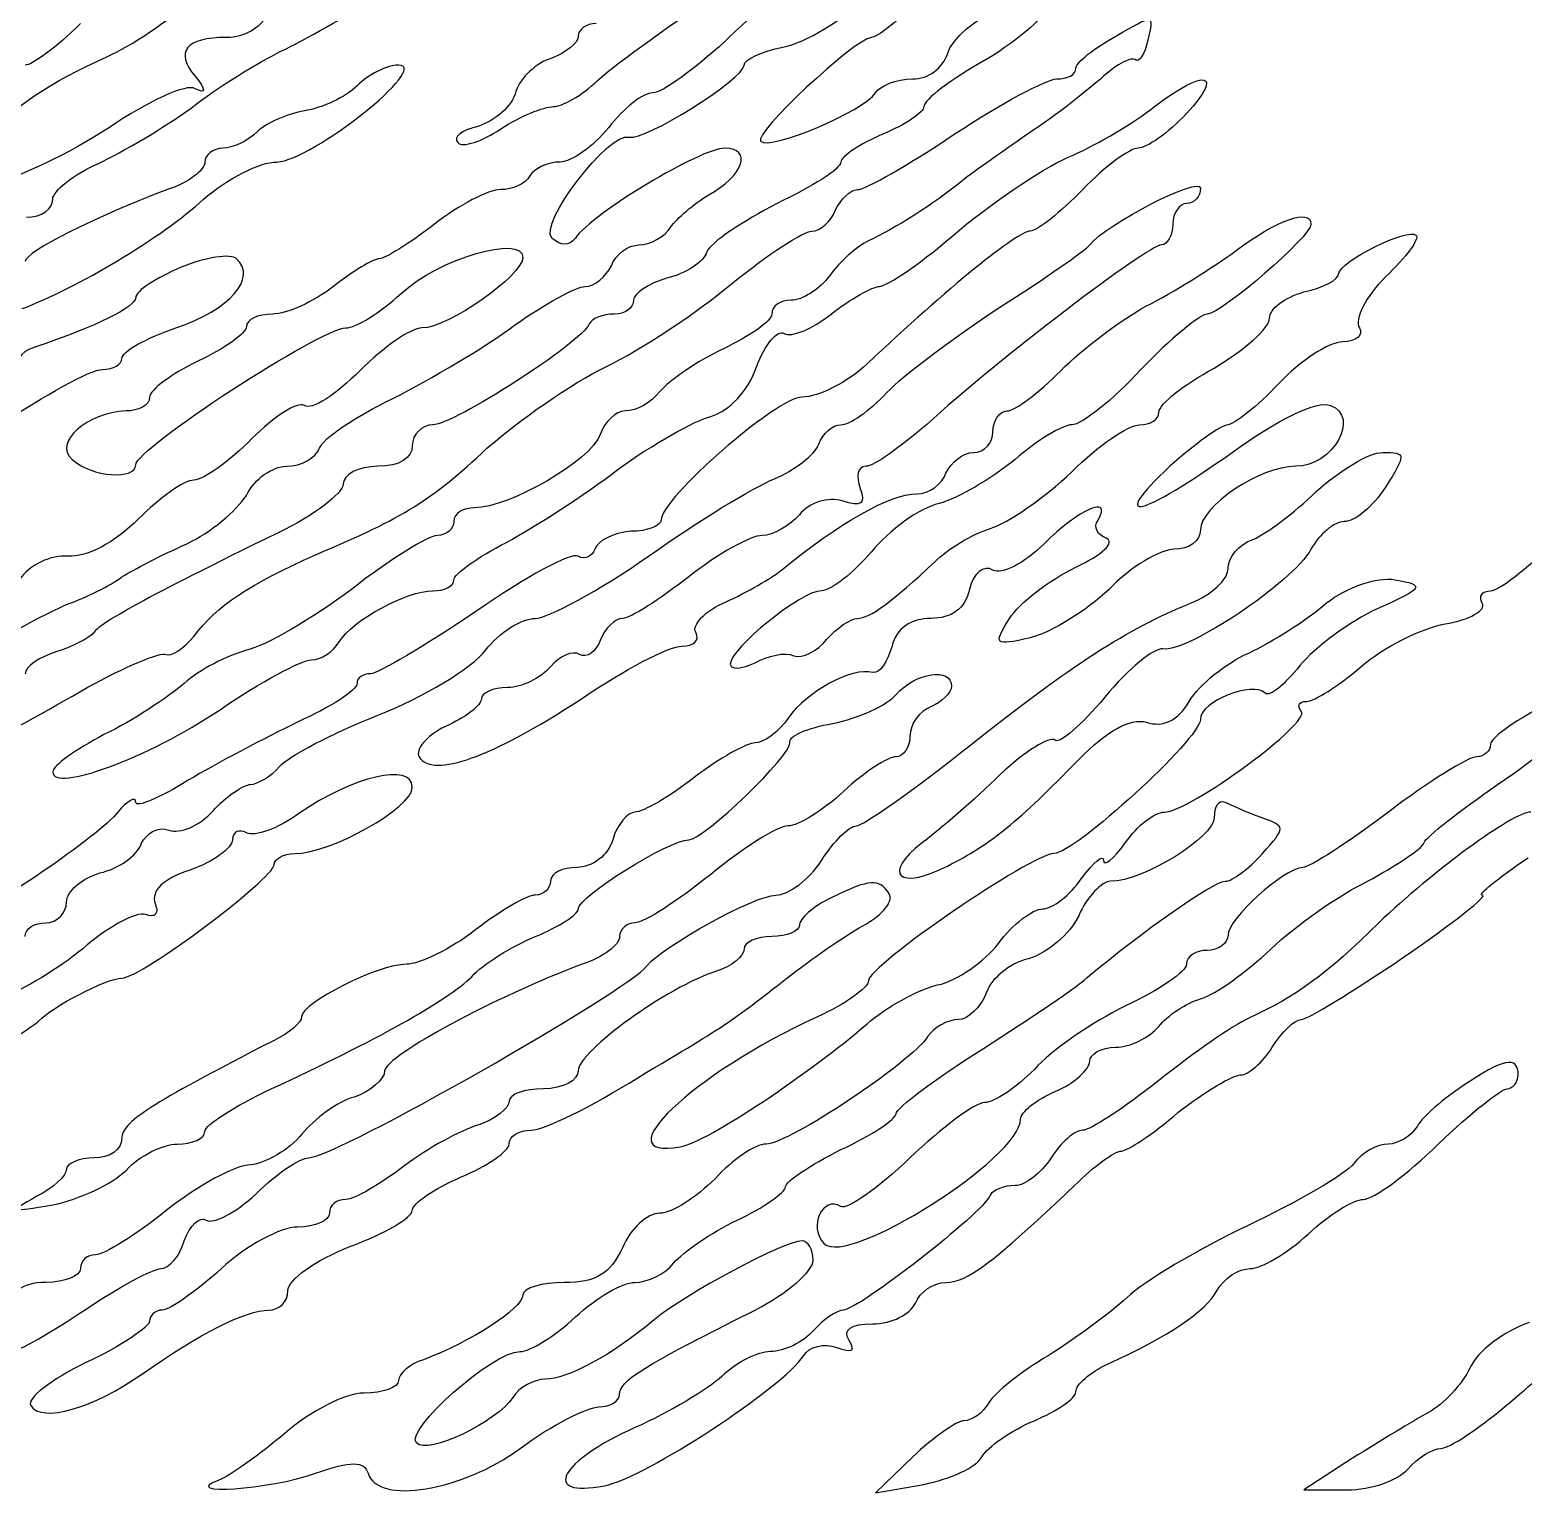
# Model space of a CAD drawing. Extents: x 0 to 69.4, y 0 to 30.3.
# Drawn here: x 49.331 to 51.206, y -0.019 to 1.832 of the extents above; entities that cross this region are included whole.
import ezdxf

# ---------------------------------------------------------------- set-up
doc = ezdxf.new("R2010")
doc.units = 0
doc.header["$MEASUREMENT"] = 0
doc.layers.get('0').update_dxf_attribs({"linetype": 'CONTINUOUS'})

msp = doc.modelspace()

# ---------------------------------------------------------------- linework, layer by layer
at = {"color": 0, "linetype": 'CONTINUOUS'}
for p, q in [((49.7414, 1.76193), (49.7414, 1.76193)), ((49.5208, 1.53456), (49.5208, 1.53456)), ((50.8176, 0.84364), (50.8176, 0.84364)), ((50.3368, 0.74295), (50.3368, 0.74295)), ((51.13, 0.50689), (51.13, 0.50689)), ((50.4392, 0.04167), (50.3924, -0.00347)), ((50.9913, 0.03993), (50.9304, 0)), ((50.3924, -0.00347), (50.4531, 0.00694)), ((50.9304, 0), (50.9843, 0))]:
    msp.add_line(p, q, dxfattribs=at)
for points in [[(50.0435, 1.76888), (50.0989, 1.81749), (50.3142, 1.96158), (50.3333, 1.96158)], [(50.3038, 1.90082), (50.2864, 1.8904), (50.2396, 1.85394), (50.2031, 1.81749)], [(50.4826, 1.80186), (50.4931, 1.84179), (50.6093, 1.89908), (50.6093, 1.86436)], [(49.4271, 1.79839), (49.4583, 1.81228), (49.5053, 1.84353), (49.5296, 1.86783)], [(49.6458, 1.80533), (49.6754, 1.81922), (49.7292, 1.85047), (49.7674, 1.87304)], [(50.276, 1.81054), (50.3038, 1.81575), (50.3524, 1.84526), (50.3836, 1.87478)], [(50.441, 1.86436), (50.4183, 1.84179), (50.394, 1.82269), (50.3871, 1.82269)], [(50.6093, 1.86436), (50.6093, 1.85221), (50.5746, 1.82096), (50.5313, 1.79492)], [(49.3942, 1.84006), (49.3646, 1.81054), (49.3333, 1.78797), (49.3247, 1.78797)], [(49.6268, 1.85047), (49.6215, 1.83485), (49.599, 1.82269), (49.5782, 1.82269)], [(50.0417, 1.84006), (50.0296, 1.84006), (50.0192, 1.83311), (50.0192, 1.82443)], [(50.6943, 1.82443), (50.7413, 1.85221), (50.7429, 1.85221), (50.7343, 1.81922)], [(49.5782, 1.82269), (49.5261, 1.82269), (49.5122, 1.80533), (49.5382, 1.77408)], [(50.0192, 1.82443), (50.0192, 1.81575), (50.0035, 1.8036), (49.9861, 1.79665)], [(50.3871, 1.82269), (50.3663, 1.82096), (50.2378, 1.70117), (50.2482, 1.69249)], [(50.644, 1.7845), (50.644, 1.79144), (50.6665, 1.80881), (50.6943, 1.82443)], [(50.7343, 1.81922), (50.7308, 1.80186), (50.7221, 1.78971), (50.7186, 1.79492)], [(49.5331, 1.73415), (49.566, 1.76019), (49.6181, 1.79144), (49.6458, 1.80533)], [(50.2031, 1.81749), (50.1649, 1.78276), (50.125, 1.75325), (50.1128, 1.75325)], [(50.2274, 1.78797), (50.2274, 1.79492), (50.25, 1.80533), (50.276, 1.81054)], [(50.4392, 1.77061), (50.4583, 1.77061), (50.4774, 1.7845), (50.4826, 1.80186)], [(49.2518, 1.68033), (49.3178, 1.7411), (49.3542, 1.7654), (49.4271, 1.79839)], [(49.6407, 1.66644), (49.6858, 1.66818), (49.8351, 1.78797), (49.7935, 1.78797)], [(49.7935, 1.78797), (49.7778, 1.78797), (49.7553, 1.77582), (49.7414, 1.76193)], [(49.9861, 1.79665), (49.9671, 1.79144), (49.9462, 1.77235), (49.941, 1.75499)], [(50.0833, 1.69769), (50.1024, 1.69249), (50.2274, 1.77061), (50.2274, 1.78797)], [(50.5313, 1.79492), (50.4878, 1.77061), (50.4531, 1.74457), (50.4531, 1.73589)], [(50.6197, 1.77061), (50.6336, 1.77061), (50.644, 1.77582), (50.644, 1.7845)], [(50.7186, 1.79492), (50.7135, 1.79839), (50.6961, 1.78971), (50.6788, 1.77408)], [(50.7429, 1.73589), (50.8054, 1.7845), (50.8315, 1.77929), (50.7829, 1.72721)], [(49.5382, 1.75846), (49.5278, 1.7654), (49.4792, 1.74283), (49.4306, 1.70985)], [(49.5382, 1.77408), (49.5521, 1.75672), (49.5521, 1.75151), (49.5382, 1.75846)], [(49.9879, 1.73589), (49.9983, 1.73589), (50.0243, 1.74978), (50.0435, 1.76888)], [(50.3924, 1.75325), (50.3975, 1.76193), (50.4183, 1.77061), (50.4392, 1.77061)], [(50.4913, 1.70117), (50.5485, 1.73936), (50.6075, 1.77061), (50.6197, 1.77061)], [(50.6788, 1.77408), (50.6614, 1.75846), (50.6197, 1.72547), (50.5832, 1.70117)], [(49.7414, 1.76193), (49.7275, 1.74804), (49.6979, 1.73415), (49.6754, 1.73068)], [(49.941, 1.75499), (49.9358, 1.73589), (49.915, 1.71853), (49.8942, 1.71158)], [(50.1128, 1.75325), (50.1007, 1.75325), (50.0764, 1.73415), (50.0574, 1.70985)], [(50.2482, 1.69249), (50.2604, 1.68033), (50.3785, 1.73068), (50.3924, 1.75325)], [(49.4167, 1.66471), (49.4462, 1.6786), (49.5, 1.70985), (49.5331, 1.73415)], [(49.6754, 1.73068), (49.6546, 1.72721), (49.6268, 1.71506), (49.6164, 1.70464)], [(49.9219, 1.70811), (49.9462, 1.72374), (49.9757, 1.73589), (49.9879, 1.73589)], [(50.4531, 1.73589), (50.4531, 1.72894), (50.4306, 1.71332), (50.401, 1.70117)], [(50.6406, 1.67513), (50.6718, 1.68901), (50.7186, 1.71679), (50.7429, 1.73589)], [(50.7829, 1.72721), (50.7603, 1.7029), (50.7325, 1.68381), (50.7221, 1.68381)], [(49.4306, 1.70985), (49.3803, 1.67686), (49.3143, 1.64567), (49.2813, 1.63872)], [(49.8942, 1.71158), (49.8733, 1.70638), (49.8611, 1.69769), (49.8681, 1.69075)], [(49.8681, 1.69075), (49.8733, 1.68381), (49.8993, 1.69249), (49.9219, 1.70811)], [(50.0574, 1.70985), (50.0382, 1.68554), (50.0104, 1.66644), (49.9965, 1.66644)], [(49.6164, 1.70464), (49.6042, 1.69249), (49.5851, 1.68381), (49.5729, 1.68381)], [(49.9861, 1.57101), (49.9688, 1.58837), (50.0574, 1.70464), (50.0833, 1.69769)], [(50.401, 1.70117), (50.3732, 1.68901), (50.3489, 1.67339), (50.3489, 1.66644)], [(50.3697, 1.63178), (50.3801, 1.63178), (50.434, 1.66297), (50.4913, 1.70117)], [(50.5832, 1.70117), (50.5485, 1.67686), (50.5104, 1.65087), (50.4982, 1.64046)], [(49.5729, 1.68381), (49.5608, 1.68381), (49.5504, 1.67513), (49.5504, 1.66644)], [(50.2031, 1.68381), (50.1736, 1.68381), (50.0365, 1.60226), (50.0157, 1.57101)], [(50.1822, 1.62483), (50.2274, 1.64914), (50.2378, 1.68381), (50.2031, 1.68381)], [(50.4982, 1.58143), (50.545, 1.61962), (50.6093, 1.66297), (50.6406, 1.67513)], [(50.7221, 1.68381), (50.7117, 1.68381), (50.6804, 1.66124), (50.6526, 1.63178)], [(49.3594, 1.61962), (49.3594, 1.63004), (49.3854, 1.65087), (49.4167, 1.66471)], [(49.5504, 1.66644), (49.5504, 1.65608), (49.5296, 1.64046), (49.5035, 1.63178)], [(49.5486, 1.61962), (49.5782, 1.64567), (49.6199, 1.66644), (49.6407, 1.66644)], [(49.9965, 1.66644), (49.981, 1.66644), (49.9636, 1.65776), (49.9583, 1.64914)], [(50.3489, 1.66644), (50.3489, 1.65776), (50.3125, 1.63525), (50.269, 1.61442)], [(49.5035, 1.63178), (49.415, 1.59879), (49.3247, 1.55365), (49.3247, 1.5415)], [(49.9219, 1.63178), (49.9063, 1.63178), (49.8699, 1.61268), (49.8386, 1.58837)], [(49.9583, 1.64914), (49.9532, 1.63872), (49.9358, 1.63178), (49.9219, 1.63178)], [(50.3419, 1.60574), (50.3489, 1.61962), (50.3611, 1.63178), (50.3697, 1.63178)], [(50.4982, 1.64046), (50.4688, 1.61615), (50.4149, 1.58143), (50.3836, 1.56754)], [(50.6526, 1.63178), (50.6249, 1.604), (50.5954, 1.57969), (50.5867, 1.57969)], [(50.6614, 1.56233), (50.6839, 1.59011), (50.8003, 1.64914), (50.8003, 1.63351)], [(50.8003, 1.63351), (50.8003, 1.6231), (50.7933, 1.61442), (50.7829, 1.61442)], [(49.3212, 1.48247), (49.3872, 1.50678), (49.4983, 1.57275), (49.5486, 1.61962)], [(49.3264, 1.59706), (49.3456, 1.59706), (49.3594, 1.60747), (49.3594, 1.61962)], [(50.1354, 1.5849), (50.1424, 1.59532), (50.1649, 1.61442), (50.1822, 1.62483)], [(50.269, 1.61442), (50.2257, 1.59185), (50.1857, 1.56581), (50.1806, 1.55365)], [(50.7829, 1.61442), (50.7742, 1.61442), (50.7656, 1.60226), (50.7656, 1.58837)], [(50.3125, 1.57969), (50.3229, 1.57969), (50.3368, 1.59185), (50.3419, 1.60574)], [(50.8454, 1.55539), (50.8957, 1.59358), (50.9392, 1.60921), (50.9392, 1.58837)], [(49.8386, 1.58837), (49.8074, 1.56407), (49.7761, 1.54497), (49.7692, 1.54497)], [(49.7969, 1.50157), (49.8438, 1.54497), (49.9497, 1.57622), (49.9497, 1.54671)], [(50.0954, 1.56233), (50.1093, 1.56233), (50.1285, 1.57275), (50.1354, 1.5849)], [(50.2118, 1.51372), (50.2569, 1.55018), (50.3021, 1.57969), (50.3125, 1.57969)], [(50.5867, 1.57969), (50.5711, 1.57969), (50.4826, 1.50851), (50.3819, 1.41303)], [(50.3975, 1.51025), (50.4063, 1.51025), (50.4531, 1.5415), (50.4982, 1.58143)], [(50.7656, 1.58837), (50.7656, 1.57449), (50.7586, 1.56233), (50.7517, 1.56233)], [(50.9392, 1.58837), (50.9392, 1.57275), (50.8281, 1.47726), (50.8089, 1.47553)], [(50.9739, 1.52587), (50.9739, 1.5415), (51.0624, 1.5849), (51.071, 1.57449)], [(50.0157, 1.57101), (50.0069, 1.5606), (49.9983, 1.5606), (49.9861, 1.57101)], [(50.0608, 1.53629), (50.066, 1.55018), (50.0815, 1.56233), (50.0954, 1.56233)], [(50.3836, 1.56754), (50.3697, 1.5606), (50.3472, 1.5415), (50.335, 1.52414)], [(50.7517, 1.56233), (50.7343, 1.56233), (50.5433, 1.4165), (50.4565, 1.33664)], [(50.5485, 1.48421), (50.6058, 1.52067), (50.6561, 1.55539), (50.6614, 1.56233)], [(51.071, 1.57449), (51.0763, 1.57101), (51.0589, 1.54671), (51.0328, 1.5224)], [(49.5139, 1.45817), (49.5817, 1.48074), (49.6164, 1.52067), (49.5903, 1.54497)], [(49.5903, 1.54497), (49.5833, 1.55192), (49.5504, 1.54671), (49.5208, 1.53456)], [(49.7692, 1.54497), (49.7622, 1.54497), (49.7361, 1.52935), (49.7118, 1.51025)], [(49.9497, 1.54671), (49.9497, 1.52414), (49.856, 1.45817), (49.8229, 1.45817)], [(50.1806, 1.55365), (50.1771, 1.5415), (50.1544, 1.52587), (50.1301, 1.52067)], [(50.7325, 1.48594), (50.7656, 1.50157), (50.8158, 1.53456), (50.8454, 1.55539)], [(49.5208, 1.53456), (49.4896, 1.52067), (49.4636, 1.50504), (49.4636, 1.49636)], [(50.0278, 1.51025), (50.04, 1.51025), (50.0539, 1.5224), (50.0608, 1.53629)], [(50.1301, 1.52067), (50.1076, 1.51372), (50.0885, 1.50157), (50.0885, 1.49289)], [(50.335, 1.52414), (50.3229, 1.50678), (50.3003, 1.49289), (50.2864, 1.49289)], [(50.9304, 1.50331), (50.9547, 1.50851), (50.9739, 1.51893), (50.9739, 1.52587)], [(51.0328, 1.5224), (51.0086, 1.4981), (50.9929, 1.46858), (50.9999, 1.45817)], [(49.7118, 1.51025), (49.6875, 1.49115), (49.6528, 1.47553), (49.6354, 1.47553)], [(49.7275, 1.45817), (49.7396, 1.45817), (49.7708, 1.47726), (49.7969, 1.50157)], [(49.9393, 1.46164), (49.9757, 1.48768), (50.0174, 1.51025), (50.0278, 1.51025)], [(50.0539, 1.40956), (50.0972, 1.43039), (50.1683, 1.47726), (50.2118, 1.51372)], [(50.3368, 1.47553), (50.3611, 1.49462), (50.3889, 1.51025), (50.3975, 1.51025)], [(50.8871, 1.47032), (50.8871, 1.48247), (50.9061, 1.49636), (50.9304, 1.50331)], [(49.4636, 1.49636), (49.4636, 1.48421), (49.4132, 1.4599), (49.3368, 1.43386)], [(50.0885, 1.49289), (50.0885, 1.48247), (50.0781, 1.47553), (50.0642, 1.47553)], [(50.2864, 1.49289), (50.2725, 1.49289), (50.2621, 1.48594), (50.2621, 1.47553)], [(50.4063, 1.37657), (50.4271, 1.39914), (50.4913, 1.44601), (50.5485, 1.48421)], [(50.6249, 1.40435), (50.6526, 1.43212), (50.7013, 1.46858), (50.7325, 1.48594)], [(49.6354, 1.47553), (49.6164, 1.47553), (49.6025, 1.46858), (49.6025, 1.4599)], [(50.0331, 1.46337), (50.0226, 1.43907), (49.8629, 1.33664), (49.8368, 1.33664)], [(50.0642, 1.47553), (50.0504, 1.47553), (50.0365, 1.47032), (50.0331, 1.46337)], [(50.2621, 1.47553), (50.2621, 1.46685), (50.2343, 1.44775), (50.2014, 1.43212)], [(50.2778, 1.45122), (50.2864, 1.44601), (50.3125, 1.45643), (50.3368, 1.47553)], [(50.8089, 1.47553), (50.8003, 1.47553), (50.7621, 1.44428), (50.7256, 1.40608)], [(50.8176, 1.40782), (50.8558, 1.43039), (50.8871, 1.45817), (50.8871, 1.47032)], [(49.4462, 1.41997), (49.4462, 1.42865), (49.4775, 1.44601), (49.5139, 1.45817)], [(49.4636, 1.2863), (49.4636, 1.30713), (49.6962, 1.45817), (49.7275, 1.45817)], [(49.6025, 1.4599), (49.6025, 1.45122), (49.5747, 1.43212), (49.5417, 1.4165)], [(49.8229, 1.45817), (49.809, 1.45817), (49.7743, 1.43386), (49.7449, 1.40435)], [(49.7865, 1.36963), (49.8333, 1.39393), (49.9028, 1.43386), (49.9393, 1.46164)], [(50.2431, 1.40956), (50.2535, 1.43733), (50.269, 1.45643), (50.2778, 1.45122)], [(50.9999, 1.45817), (51.0051, 1.44949), (50.9964, 1.44081), (50.979, 1.44081)], [(49.3368, 1.43386), (49.3178, 1.42865), (49.3108, 1.41476), (49.3178, 1.40435)], [(50.2014, 1.43212), (50.1683, 1.4165), (50.1336, 1.39219), (50.1215, 1.37831)], [(50.979, 1.44081), (50.9617, 1.44081), (50.9253, 1.4165), (50.8992, 1.38873)], [(49.4219, 1.40608), (49.4358, 1.40608), (49.4462, 1.41303), (49.4462, 1.41997)], [(49.5417, 1.4165), (49.5087, 1.40087), (49.481, 1.38005), (49.481, 1.37137)], [(49.9046, 1.30713), (49.9444, 1.34185), (50.0104, 1.38873), (50.0539, 1.40956)], [(50.1857, 1.34706), (50.2083, 1.354), (50.2326, 1.37831), (50.2431, 1.40956)], [(50.3819, 1.41303), (50.3576, 1.39046), (50.3211, 1.37137), (50.3003, 1.37137)], [(50.7482, 1.35227), (50.7482, 1.36268), (50.7794, 1.38699), (50.8176, 1.40782)], [(49.1736, 1.24289), (49.1928, 1.27588), (49.3907, 1.40608), (49.4219, 1.40608)], [(49.7449, 1.40435), (49.7153, 1.37484), (49.684, 1.354), (49.6754, 1.36095)], [(50.5572, 1.354), (50.5676, 1.354), (50.5971, 1.37657), (50.6249, 1.40435)], [(50.7256, 1.40608), (50.6908, 1.36789), (50.651, 1.33664), (50.6388, 1.33664)], [(50.8992, 1.38873), (50.8714, 1.35921), (50.8419, 1.33664), (50.835, 1.33664)], [(49.481, 1.37137), (49.481, 1.36095), (49.4671, 1.354), (49.4514, 1.354)], [(49.6944, 1.30713), (49.6979, 1.31928), (49.7396, 1.34706), (49.7865, 1.36963)], [(50.1215, 1.37831), (50.1111, 1.36442), (50.0919, 1.354), (50.0781, 1.354)], [(50.3003, 1.37137), (50.269, 1.37137), (50.1232, 1.24463), (50.1232, 1.21685)], [(50.3489, 1.33664), (50.3593, 1.33664), (50.3854, 1.354), (50.4063, 1.37657)], [(49.4514, 1.354), (49.4028, 1.35227), (49.3594, 1.31407), (49.3837, 1.29324)], [(49.6754, 1.36095), (49.6667, 1.36616), (49.6372, 1.34706), (49.6094, 1.31928)], [(50.0781, 1.354), (50.066, 1.354), (50.0521, 1.34012), (50.0469, 1.32449)], [(50.5399, 1.32796), (50.5399, 1.34185), (50.5485, 1.354), (50.5572, 1.354)], [(50.7239, 1.33664), (50.7378, 1.33664), (50.7482, 1.34359), (50.7482, 1.35227)], [(50.8401, 1.30192), (50.8975, 1.34359), (50.9478, 1.36789), (50.9635, 1.36095)], [(50.9635, 1.36095), (51.0017, 1.34706), (50.9669, 1.28456), (50.92, 1.28456)], [(49.8368, 1.33664), (49.8229, 1.33664), (49.8108, 1.32449), (49.8108, 1.3106)], [(50.0694, 1.28109), (50.1128, 1.31234), (50.1649, 1.34185), (50.1857, 1.34706)], [(50.3211, 1.31234), (50.3264, 1.32623), (50.3385, 1.33664), (50.3489, 1.33664)], [(50.4565, 1.33664), (50.4236, 1.30887), (50.3906, 1.28456), (50.3801, 1.28456)], [(50.6388, 1.33664), (50.6283, 1.33664), (50.5954, 1.31755), (50.5676, 1.29324)], [(50.6388, 1.27762), (50.6718, 1.3106), (50.71, 1.33664), (50.7239, 1.33664)], [(50.835, 1.33664), (50.8263, 1.33664), (50.7933, 1.31234), (50.7621, 1.28456)], [(49.6094, 1.31928), (49.5817, 1.2915), (49.5486, 1.2672), (49.5365, 1.2672)], [(50.0469, 1.32449), (50.0347, 1.2915), (49.9324, 1.23248), (49.8889, 1.23248)], [(50.5156, 1.30192), (50.5294, 1.30192), (50.5399, 1.31407), (50.5399, 1.32796)], [(49.6528, 1.28456), (49.6719, 1.28456), (49.6893, 1.29498), (49.6944, 1.30713)], [(49.6893, 1.1735), (49.8039, 1.22206), (49.8333, 1.24116), (49.9046, 1.30713)], [(49.8108, 1.3106), (49.8108, 1.29498), (49.7951, 1.28456), (49.7674, 1.28456)], [(50.2656, 1.26893), (50.2899, 1.27935), (50.316, 1.29845), (50.3211, 1.31234)], [(50.4808, 1.27588), (50.4878, 1.28977), (50.5017, 1.30192), (50.5156, 1.30192)], [(50.7621, 1.28456), (50.6822, 1.20991), (50.7256, 1.22032), (50.8401, 1.30192)], [(50.9461, 1.25331), (50.9756, 1.27935), (51.0119, 1.30192), (51.0293, 1.30192)], [(51.0293, 1.30192), (51.0589, 1.30192), (51.0589, 1.30018), (51.0328, 1.25852)], [(49.3837, 1.29324), (49.4081, 1.27067), (49.4636, 1.2672), (49.4636, 1.2863)], [(49.6025, 1.2481), (49.6129, 1.26893), (49.6354, 1.28456), (49.6528, 1.28456)], [(49.7674, 1.28456), (49.7431, 1.28456), (49.724, 1.27414), (49.724, 1.26199)], [(49.9289, 1.18907), (49.9636, 1.20817), (50.0278, 1.2481), (50.0694, 1.28109)], [(50.3801, 1.28456), (50.3697, 1.28456), (50.3681, 1.27241), (50.3732, 1.25678)], [(50.4444, 1.24984), (50.46, 1.24984), (50.4757, 1.26199), (50.4808, 1.27588)], [(50.5676, 1.29324), (50.5381, 1.26893), (50.4965, 1.24463), (50.4722, 1.23768)], [(50.5364, 1.20643), (50.5589, 1.21338), (50.604, 1.24463), (50.6388, 1.27762)], [(50.92, 1.28456), (50.8749, 1.28456), (50.8003, 1.23421), (50.8003, 1.2047)], [(49.5365, 1.2672), (49.5243, 1.2672), (49.4931, 1.24463), (49.4671, 1.21859)], [(49.724, 1.26199), (49.724, 1.25157), (49.6875, 1.22206), (49.6424, 1.20123)], [(50.1076, 1.17177), (50.1683, 1.21512), (50.2396, 1.25852), (50.2656, 1.26893)], [(50.3732, 1.25678), (50.3801, 1.23768), (50.375, 1.23248), (50.3507, 1.24116)], [(51.0328, 1.25852), (51.0172, 1.23421), (50.9947, 1.21512), (50.9808, 1.21512)], [(49.5278, 1.18734), (49.5574, 1.20123), (49.5903, 1.229), (49.6025, 1.2481)], [(50.2743, 1.15441), (50.3472, 1.21338), (50.4097, 1.24984), (50.4444, 1.24984)], [(50.3507, 1.24116), (50.3333, 1.24637), (50.309, 1.23942), (50.2968, 1.2238)], [(50.4722, 1.23768), (50.4479, 1.23248), (50.4097, 1.2047), (50.3871, 1.17698)], [(50.6718, 1.21685), (50.6908, 1.24984), (50.6475, 1.23074), (50.604, 1.18734)], [(50.8663, 1.19255), (50.8818, 1.19949), (50.9183, 1.22553), (50.9461, 1.25331)], [(49.8889, 1.23248), (49.875, 1.23248), (49.8629, 1.22553), (49.8629, 1.21512)], [(50.2968, 1.2238), (50.2847, 1.20991), (50.2639, 1.19775), (50.25, 1.19775)], [(49.4671, 1.21859), (49.4375, 1.18907), (49.4028, 1.17003), (49.3785, 1.17177)], [(49.6424, 1.20123), (49.4722, 1.11795), (49.4201, 1.08843), (49.4115, 1.07628)], [(49.8629, 1.21512), (49.8629, 1.20643), (49.8542, 1.19775), (49.8421, 1.19775)], [(50.085, 1.20296), (50.0625, 1.20123), (50.0435, 1.19081), (50.04, 1.18045)], [(50.1232, 1.21685), (50.1232, 1.20991), (50.1058, 1.20296), (50.085, 1.20296)], [(50.4669, 1.16482), (50.4826, 1.18045), (50.5139, 1.19949), (50.5364, 1.20643)], [(50.6822, 1.19428), (50.6718, 1.19775), (50.6649, 1.20817), (50.6718, 1.21685)], [(50.8003, 1.2047), (50.8003, 1.19081), (50.7864, 1.18045), (50.7672, 1.18045)], [(50.9808, 1.21512), (50.9686, 1.21512), (50.9496, 1.19949), (50.9392, 1.18045)], [(49.4462, 1.14573), (49.4601, 1.15441), (49.4965, 1.1735), (49.5278, 1.18734)], [(49.8421, 1.19775), (49.8317, 1.19775), (49.7831, 1.16829), (49.7344, 1.1301)], [(49.8629, 1.14225), (49.8629, 1.1492), (49.8924, 1.17003), (49.9289, 1.18907)], [(50.25, 1.19775), (50.2361, 1.19775), (50.1944, 1.17524), (50.1579, 1.14573)], [(50.604, 1.18734), (50.5797, 1.16309), (50.5503, 1.14746), (50.5399, 1.15441)], [(50.644, 1.15788), (50.6769, 1.1735), (50.6943, 1.18907), (50.6822, 1.19428)], [(50.835, 1.15614), (50.835, 1.17003), (50.8489, 1.18734), (50.8663, 1.19255)], [(51.1647, 1.12836), (51.1751, 1.12836), (51.2099, 1.15614), (51.2446, 1.18907)], [(49.3785, 1.17177), (49.3576, 1.1735), (49.3299, 1.16135), (49.3178, 1.14225)], [(49.5365, 1.07107), (49.5643, 1.10927), (49.6076, 1.13704), (49.6893, 1.1735)], [(50.0192, 1.17177), (50.0104, 1.17698), (49.9532, 1.14573), (49.8907, 1.10232)], [(49.9653, 1.09364), (49.981, 1.09364), (50.0451, 1.12836), (50.1076, 1.17177)], [(50.04, 1.18045), (50.0365, 1.17177), (50.0278, 1.16656), (50.0192, 1.17177)], [(50.3871, 1.17698), (50.3646, 1.15093), (50.3368, 1.12836), (50.3246, 1.12836)], [(50.3697, 1.09364), (50.3854, 1.09364), (50.4132, 1.11448), (50.4669, 1.16482)], [(50.7672, 1.18045), (50.7499, 1.18045), (50.7117, 1.15788), (50.6857, 1.1301)], [(50.9392, 1.18045), (50.9165, 1.13878), (50.7829, 1.05024), (50.7533, 1.05545)], [(49.3768, 1.111), (49.4011, 1.11968), (49.4324, 1.13531), (49.4462, 1.14573)], [(50.1579, 1.14573), (50.1215, 1.11795), (50.085, 1.09364), (50.0746, 1.09364)], [(50.2049, 1.11448), (50.2308, 1.12663), (50.2621, 1.14399), (50.2743, 1.15441)], [(50.5399, 1.15441), (50.5278, 1.16135), (50.5156, 1.15093), (50.5104, 1.1301)], [(50.5607, 1.09364), (50.5728, 1.11274), (50.611, 1.14225), (50.644, 1.15788)], [(50.7881, 1.11274), (50.8142, 1.12316), (50.835, 1.14225), (50.835, 1.15614)], [(50.9582, 1.11274), (50.986, 1.13357), (51.0207, 1.14573), (51.045, 1.14225)], [(49.7344, 1.1301), (49.6858, 1.09364), (49.6268, 1.05892), (49.6025, 1.05371)], [(49.7188, 1.06413), (49.7361, 1.09191), (49.8039, 1.12836), (49.8368, 1.12836)], [(49.8368, 1.12836), (49.8507, 1.12836), (49.8629, 1.13357), (49.8629, 1.14225)], [(50.3246, 1.12836), (50.2986, 1.12836), (50.21, 1.05545), (50.21, 1.03635)], [(50.5104, 1.1301), (50.5051, 1.10579), (50.4878, 1.09364), (50.4618, 1.09364)], [(50.6857, 1.1301), (50.6579, 1.10406), (50.6144, 1.07628), (50.5867, 1.06934)], [(51.045, 1.14225), (51.0832, 1.13531), (51.0814, 1.13184), (51.0224, 1.10579)], [(51.1543, 1.11274), (51.1492, 1.12142), (51.1543, 1.12836), (51.1647, 1.12836)], [(49.2813, 1.06066), (49.3108, 1.07802), (49.3525, 1.10059), (49.3768, 1.111)], [(50.1667, 1.07628), (50.1614, 1.08496), (50.1788, 1.10406), (50.2049, 1.11448)], [(50.5104, 0.93392), (50.6406, 1.03635), (50.7065, 1.07975), (50.7881, 1.11274)], [(50.861, 1.05024), (50.8906, 1.06413), (50.9339, 1.09191), (50.9582, 1.11274)], [(51.1075, 1.0867), (51.1388, 1.09191), (51.1596, 1.10406), (51.1543, 1.11274)], [(49.8907, 1.10232), (49.8264, 1.05892), (49.7674, 1.0242), (49.7587, 1.0242)], [(49.9028, 1.05371), (49.9201, 1.07628), (49.9479, 1.09364), (49.9653, 1.09364)], [(50.0746, 1.09364), (50.066, 1.09364), (50.0521, 1.08149), (50.0469, 1.06586)], [(50.3315, 1.0676), (50.3438, 1.08149), (50.3611, 1.09364), (50.3697, 1.09364)], [(50.4618, 1.09364), (50.4375, 1.09364), (50.4183, 1.08149), (50.4132, 1.05892)], [(50.5867, 1.06934), (50.5415, 1.05892), (50.5399, 1.06066), (50.5607, 1.09364)], [(51.0224, 1.10579), (50.9878, 1.09017), (50.9443, 1.05718), (50.9253, 1.03461)], [(49.4115, 1.07628), (49.4063, 1.06934), (49.3854, 1.05892), (49.3646, 1.05198)], [(49.5018, 1.0485), (49.5069, 1.04503), (49.5243, 1.05545), (49.5365, 1.07107)], [(50.1493, 1.05892), (50.1649, 1.05892), (50.1718, 1.06586), (50.1667, 1.07628)], [(51.0017, 1.03288), (51.0293, 1.05718), (51.0779, 1.08149), (51.1075, 1.0867)], [(49.3646, 1.05198), (49.3421, 1.04503), (49.3247, 1.03288), (49.3247, 1.0242)], [(49.4028, 1.00684), (49.4497, 1.03288), (49.4949, 1.05198), (49.5018, 1.0485)], [(49.6025, 1.05371), (49.5782, 1.04677), (49.5435, 1.02941), (49.5243, 1.01204)], [(49.684, 1.04156), (49.6962, 1.04156), (49.7118, 1.05198), (49.7188, 1.06413)], [(49.7674, 0.97211), (49.8247, 0.99468), (49.8854, 1.03114), (49.9028, 1.05371)], [(50.0208, 1.0485), (50.0122, 1.05371), (49.9965, 1.04677), (49.9844, 1.03288)], [(50.0469, 1.06586), (50.0417, 1.05198), (50.0296, 1.04329), (50.0208, 1.0485)], [(50.0208, 0.99121), (50.0764, 1.02941), (50.1336, 1.05892), (50.1493, 1.05892)], [(50.2413, 1.03809), (50.2569, 1.04677), (50.2794, 1.05198), (50.2899, 1.04677)], [(50.2899, 1.04677), (50.3003, 1.04329), (50.3194, 1.05198), (50.3315, 1.0676)], [(50.4132, 1.05892), (50.4079, 1.03982), (50.3975, 1.0242), (50.3889, 1.02593)], [(50.7533, 1.05545), (50.7429, 1.05718), (50.71, 1.03114), (50.6804, 0.99468)], [(50.7864, 0.98947), (50.7985, 1.01031), (50.8332, 1.03809), (50.861, 1.05024)], [(49.5694, 0.97906), (49.6199, 1.01378), (49.6719, 1.04156), (49.684, 1.04156)], [(49.9844, 1.03288), (49.9722, 1.01899), (49.9479, 1.00684), (49.9306, 1.00684)], [(50.21, 1.03635), (50.21, 1.02941), (50.2239, 1.02941), (50.2413, 1.03809)], [(50.3889, 1.02593), (50.3628, 1.03288), (50.3056, 1.00163), (50.2829, 0.96864)], [(50.4183, 0.99816), (50.4426, 1.02593), (50.4878, 1.03288), (50.4878, 1.00857)], [(50.9253, 1.03461), (50.9061, 1.01031), (50.8871, 0.99468), (50.8818, 0.99989)], [(50.9339, 0.98947), (50.9426, 0.98947), (50.9739, 1.00857), (51.0017, 1.03288)], [(49.7587, 1.0242), (49.7483, 1.0242), (49.7414, 1.01899), (49.7414, 1.01204)], [(50.8818, 0.99989), (50.8663, 1.01552), (50.8003, 0.98947), (50.8003, 0.96691)], [(49.2604, 0.92871), (49.2917, 0.94434), (49.3542, 0.97906), (49.4028, 1.00684)], [(49.5243, 1.01204), (49.5035, 0.99468), (49.4601, 0.96517), (49.4236, 0.94781)], [(49.7414, 1.01204), (49.7414, 1.00336), (49.7083, 0.98253), (49.6667, 0.96343)], [(49.9306, 1.00684), (49.9115, 1.00684), (49.8976, 0.99989), (49.8976, 0.99295)], [(50.3385, 0.9617), (50.3715, 0.96864), (50.4063, 0.98427), (50.4183, 0.99816)], [(50.4878, 1.00857), (50.4878, 0.99989), (50.4757, 0.98947), (50.4618, 0.98253)], [(50.6804, 0.99468), (50.651, 0.95996), (50.6232, 0.93566), (50.6179, 0.94086)], [(49.3594, 0.90093), (49.3594, 0.87489), (49.4792, 0.91829), (49.5694, 0.97906)], [(49.8194, 0.92003), (49.8368, 0.89225), (49.9115, 0.92003), (50.0208, 0.99121)], [(49.8976, 0.99295), (49.8976, 0.98427), (49.8768, 0.96864), (49.8525, 0.95822)], [(50.4618, 0.98253), (50.4479, 0.97732), (50.4357, 0.9617), (50.4357, 0.94607)], [(50.7325, 0.96343), (50.7533, 0.95649), (50.7725, 0.96517), (50.7864, 0.98947)], [(50.7551, 0.85059), (50.7864, 0.85059), (50.9408, 0.96343), (50.9269, 0.97732)], [(50.9269, 0.97732), (50.9218, 0.98427), (50.9235, 0.98947), (50.9339, 0.98947)], [(51.2429, 0.98947), (51.1994, 0.96864), (51.1647, 0.94434), (51.1647, 0.93566)], [(49.6667, 0.96343), (49.6268, 0.94434), (49.5643, 0.91135), (49.5296, 0.89052)], [(49.6442, 0.90788), (49.6546, 0.92003), (49.7101, 0.94954), (49.7674, 0.97211)], [(49.8525, 0.95822), (49.8282, 0.94607), (49.8143, 0.92871), (49.8194, 0.92003)], [(50.2829, 0.96864), (50.2708, 0.95128), (50.2517, 0.93739), (50.2413, 0.93739)], [(50.2847, 0.93739), (50.2829, 0.94607), (50.3072, 0.95649), (50.3385, 0.9617)], [(50.8003, 0.96691), (50.8003, 0.9426), (50.6422, 0.7985), (50.6163, 0.7985)], [(50.6475, 0.91656), (50.6839, 0.95302), (50.7117, 0.96864), (50.7325, 0.96343)], [(51.1735, 0.88531), (51.2221, 0.91829), (51.2707, 0.95649), (51.2811, 0.97385)], [(49.4236, 0.94781), (49.3889, 0.92871), (49.3594, 0.90961), (49.3594, 0.90093)], [(50.4357, 0.94607), (50.4357, 0.93218), (50.4271, 0.92003), (50.4183, 0.92003)], [(50.6179, 0.94086), (50.611, 0.94607), (50.5797, 0.92697), (50.5485, 0.89746)], [(50.1579, 0.81586), (50.1771, 0.81586), (50.2882, 0.9235), (50.2847, 0.93739)], [(50.2413, 0.93739), (50.2308, 0.93739), (50.1961, 0.91829), (50.1649, 0.89399)], [(50.4183, 0.92003), (50.4079, 0.92003), (50.3785, 0.90093), (50.3524, 0.87663)], [(50.3681, 0.83322), (50.3767, 0.83322), (50.441, 0.87836), (50.5104, 0.93392)], [(51.1474, 0.92003), (51.1369, 0.92003), (51.0867, 0.88878), (51.0363, 0.85059)], [(51.1647, 0.93566), (51.1647, 0.92697), (51.1561, 0.92003), (51.1474, 0.92003)], [(49.6076, 0.88531), (49.6164, 0.88531), (49.6337, 0.89572), (49.6442, 0.90788)], [(49.8108, 0.88184), (49.8108, 0.91309), (49.7361, 0.89572), (49.6685, 0.84885)], [(50.4826, 0.78288), (50.5381, 0.81066), (50.5711, 0.83843), (50.6475, 0.91656)], [(49.5296, 0.89052), (49.4931, 0.86795), (49.4636, 0.85579), (49.4636, 0.86274)], [(49.5608, 0.85232), (49.5764, 0.86968), (49.599, 0.88531), (49.6076, 0.88531)], [(49.6632, 0.7985), (49.7083, 0.7985), (49.8108, 0.85579), (49.8108, 0.88184)], [(50.1649, 0.89399), (50.1336, 0.86968), (50.1007, 0.85059), (50.0903, 0.85059)], [(50.5485, 0.89746), (50.5174, 0.86621), (50.4722, 0.82802), (50.4514, 0.81239)], [(51.0814, 0.81239), (51.0832, 0.81934), (51.1265, 0.85232), (51.1735, 0.88531)], [(49.4636, 0.86274), (49.4636, 0.87142), (49.4532, 0.86447), (49.441, 0.85059)], [(50.3524, 0.87663), (50.3264, 0.85232), (50.2951, 0.83322), (50.2829, 0.83322)], [(50.8315, 0.86274), (50.8228, 0.86621), (50.8176, 0.85753), (50.8176, 0.84364)], [(50.8767, 0.84364), (50.8575, 0.85059), (50.8385, 0.85927), (50.8315, 0.86274)], [(49.441, 0.85059), (49.4185, 0.82107), (49.2796, 0.72732), (49.2344, 0.70828)], [(49.5053, 0.82802), (49.5192, 0.82281), (49.5435, 0.83322), (49.5608, 0.85232)], [(49.6685, 0.84885), (49.6424, 0.82975), (49.6129, 0.81934), (49.6025, 0.82454)], [(50.0903, 0.85059), (50.0815, 0.85059), (50.0676, 0.83496), (50.0625, 0.81586)], [(50.7065, 0.81239), (50.7204, 0.83322), (50.7429, 0.85059), (50.7551, 0.85059)], [(51.0363, 0.85059), (50.986, 0.81239), (50.9374, 0.78114), (50.9288, 0.78114)], [(51.2151, 0.85059), (51.1925, 0.85059), (51.0918, 0.77593), (51.0242, 0.7117)], [(49.4706, 0.81066), (49.4775, 0.82454), (49.4914, 0.83322), (49.5053, 0.82802)], [(49.6025, 0.82454), (49.5938, 0.82975), (49.5851, 0.82628), (49.5851, 0.81586)], [(50.2829, 0.83322), (50.269, 0.83322), (50.2257, 0.80545), (50.1857, 0.77246)], [(50.3246, 0.78982), (50.3403, 0.81413), (50.3593, 0.83322), (50.3681, 0.83322)], [(50.8176, 0.84364), (50.8176, 0.81934), (50.729, 0.76378), (50.6874, 0.76378)], [(50.8783, 0.7985), (50.9079, 0.83149), (50.9079, 0.83322), (50.8767, 0.84364)], [(49.4185, 0.7742), (49.4428, 0.77941), (49.4653, 0.79677), (49.4706, 0.81066)], [(49.5851, 0.81586), (49.5851, 0.80545), (49.5608, 0.78809), (49.5313, 0.77767)], [(50.0625, 0.81586), (50.0574, 0.79677), (50.0365, 0.78114), (50.0174, 0.78114)], [(50.0192, 0.72906), (50.0192, 0.74468), (50.1336, 0.81586), (50.1579, 0.81586)], [(50.4514, 0.81239), (50.3993, 0.77246), (50.4218, 0.75163), (50.4826, 0.78288)], [(50.6788, 0.78982), (50.6788, 0.78114), (50.6908, 0.79156), (50.7065, 0.81239)], [(51.0103, 0.76378), (51.045, 0.78288), (51.0779, 0.80371), (51.0814, 0.81239)], [(49.6372, 0.78461), (49.6372, 0.79156), (49.6493, 0.7985), (49.6632, 0.7985)], [(50.2674, 0.74642), (50.2829, 0.74642), (50.309, 0.76552), (50.3246, 0.78982)], [(50.6163, 0.7985), (50.5885, 0.7985), (50.3836, 0.65793), (50.3836, 0.63884)], [(50.651, 0.76725), (50.6665, 0.78809), (50.6788, 0.7985), (50.6788, 0.78982)], [(50.8315, 0.76378), (50.8401, 0.76378), (50.861, 0.77941), (50.8783, 0.7985)], [(51.1543, 0.74642), (51.1474, 0.74642), (51.1735, 0.76725), (51.2117, 0.79329)], [(49.3768, 0.73774), (49.3768, 0.75163), (49.3958, 0.76725), (49.4185, 0.7742)], [(49.4462, 0.64231), (49.4706, 0.64231), (49.6372, 0.76725), (49.6372, 0.78461)], [(49.5313, 0.77767), (49.4983, 0.76725), (49.4826, 0.75163), (49.4879, 0.736)], [(50.0174, 0.78114), (50, 0.78114), (49.9844, 0.7742), (49.9844, 0.76378)], [(50.1857, 0.77246), (50.144, 0.73947), (50.1024, 0.7117), (50.0903, 0.7117)], [(50.9288, 0.78114), (50.9044, 0.77941), (50.835, 0.71691), (50.835, 0.69613)], [(49.9844, 0.76378), (49.9844, 0.7551), (49.9757, 0.74642), (49.9653, 0.74642)], [(50.4097, 0.74816), (50.3975, 0.76725), (50.3854, 0.76725), (50.3368, 0.74295)], [(50.6024, 0.72906), (50.6144, 0.72906), (50.6371, 0.74642), (50.651, 0.76725)], [(50.6874, 0.76378), (50.6769, 0.76378), (50.6579, 0.74468), (50.6475, 0.72038)], [(50.6614, 0.64578), (50.7239, 0.69786), (50.8158, 0.76378), (50.8315, 0.76378)], [(50.8888, 0.67876), (50.92, 0.70828), (50.9739, 0.74642), (51.0103, 0.76378)], [(49.3507, 0.7117), (49.3646, 0.7117), (49.3768, 0.72385), (49.3768, 0.73774)], [(49.4879, 0.736), (49.4931, 0.72385), (49.4879, 0.71691), (49.4757, 0.72211)], [(49.9653, 0.74642), (49.9549, 0.74642), (49.9219, 0.72732), (49.8907, 0.70307)], [(50.1058, 0.65793), (50.125, 0.68224), (50.2413, 0.74642), (50.2674, 0.74642)], [(50.3368, 0.74295), (50.3142, 0.73253), (50.2968, 0.71691), (50.2968, 0.70828)], [(50.3801, 0.71001), (50.401, 0.72211), (50.4149, 0.73774), (50.4097, 0.74816)], [(51.0554, 0.66835), (51.1179, 0.7117), (51.1631, 0.74642), (51.1543, 0.74642)], [(49.4757, 0.72211), (49.4636, 0.72559), (49.4324, 0.70828), (49.4028, 0.68397)], [(49.9653, 0.69439), (49.9949, 0.70654), (50.0192, 0.72211), (50.0192, 0.72906)], [(50.5468, 0.68571), (50.5642, 0.71001), (50.5901, 0.72906), (50.6024, 0.72906)], [(50.6475, 0.72038), (50.6371, 0.69786), (50.6075, 0.67356), (50.585, 0.66661)], [(49.3247, 0.69439), (49.3247, 0.70481), (49.3368, 0.7117), (49.3507, 0.7117)], [(49.8907, 0.70307), (49.8594, 0.67876), (49.8194, 0.65967), (49.8039, 0.65967)], [(49.8854, 0.64404), (49.8993, 0.65967), (49.9358, 0.68224), (49.9653, 0.69439)], [(50.0711, 0.69439), (50.0711, 0.68397), (50.0504, 0.66835), (50.0243, 0.65967)], [(50.0903, 0.7117), (50.0799, 0.7117), (50.0711, 0.70307), (50.0711, 0.69439)], [(50.2621, 0.69439), (50.2431, 0.69439), (50.2274, 0.68745), (50.2274, 0.67876)], [(50.2968, 0.70828), (50.2968, 0.70134), (50.2813, 0.69439), (50.2621, 0.69439)], [(50.2882, 0.64751), (50.3176, 0.67009), (50.3576, 0.69786), (50.3801, 0.71001)], [(50.835, 0.69613), (50.835, 0.68571), (50.8228, 0.67703), (50.8089, 0.67703)], [(51.0242, 0.7117), (50.96, 0.64751), (50.9183, 0.618), (50.861, 0.59196)], [(49.4028, 0.68397), (49.3421, 0.63189), (49.25, 0.59022), (49.1962, 0.59022)], [(50.2274, 0.67876), (50.2274, 0.67009), (50.2118, 0.6562), (50.1926, 0.65099)], [(50.4704, 0.63363), (50.4947, 0.63884), (50.5294, 0.66314), (50.5468, 0.68571)], [(50.8089, 0.67703), (50.795, 0.67703), (50.7829, 0.67009), (50.7829, 0.65967)], [(50.8003, 0.61626), (50.8193, 0.62147), (50.8593, 0.65099), (50.8888, 0.67876)], [(49.8039, 0.65967), (49.7674, 0.65967), (49.6719, 0.61106), (49.6719, 0.5937)], [(49.6806, 0.41661), (49.7171, 0.41835), (50.0799, 0.62495), (50.1058, 0.65793)], [(50.0243, 0.65967), (49.9167, 0.61974), (49.7778, 0.54509), (49.7761, 0.52599)], [(50.585, 0.66661), (50.5607, 0.6614), (50.5364, 0.64057), (50.5313, 0.62321)], [(50.7829, 0.65967), (50.7829, 0.65099), (50.7482, 0.62668), (50.7065, 0.60759)], [(50.9269, 0.59022), (50.9339, 0.59022), (50.9913, 0.62495), (51.0554, 0.66835)], [(49.3421, 0.58849), (49.3576, 0.60585), (49.4271, 0.64231), (49.4462, 0.64231)], [(49.6337, 0.50342), (49.7622, 0.56245), (49.856, 0.61453), (49.8854, 0.64404)], [(50.1926, 0.65099), (50.1319, 0.63189), (50.0192, 0.55029), (50.0192, 0.52599)], [(50.0938, 0.51731), (50.2118, 0.58675), (50.2118, 0.58849), (50.2882, 0.64751)], [(50.3836, 0.63884), (50.3836, 0.63015), (50.3542, 0.60932), (50.3194, 0.5937)], [(50.5278, 0.55376), (50.5867, 0.59196), (50.6475, 0.63189), (50.6614, 0.64578)], [(50.3819, 0.58501), (50.4063, 0.60585), (50.4461, 0.62842), (50.4704, 0.63363)], [(50.5313, 0.62321), (50.5243, 0.60585), (50.5086, 0.59022), (50.4965, 0.59022)], [(50.7065, 0.60759), (50.6649, 0.58675), (50.6128, 0.55203), (50.5919, 0.52772)], [(50.7482, 0.58154), (50.7586, 0.59543), (50.7829, 0.61106), (50.8003, 0.61626)], [(49.25, 0.5312), (49.2969, 0.55724), (49.3368, 0.58328), (49.3421, 0.58849)], [(49.6719, 0.5937), (49.6719, 0.58675), (49.6563, 0.57286), (49.6372, 0.56418)], [(50.3194, 0.5937), (50.1632, 0.52251), (50.0486, 0.41314), (50.1475, 0.4305)], [(50.1475, 0.4305), (50.1806, 0.43571), (50.3142, 0.52599), (50.3819, 0.58501)], [(50.4965, 0.59022), (50.4826, 0.59022), (50.4653, 0.57981), (50.4583, 0.56939)], [(50.6943, 0.5555), (50.7117, 0.5555), (50.736, 0.56765), (50.7482, 0.58154)], [(50.861, 0.59196), (50.8419, 0.58328), (50.7915, 0.54856), (50.7482, 0.51384)], [(50.8906, 0.5555), (50.9026, 0.5746), (50.9183, 0.59022), (50.9269, 0.59022)], [(49.6372, 0.56418), (49.4792, 0.48258), (49.4462, 0.46175), (49.4462, 0.44092)], [(50.4583, 0.56939), (50.4375, 0.5364), (50.2829, 0.43397), (50.2551, 0.43397)], [(50.4183, 0.47217), (50.4183, 0.47911), (50.4669, 0.51557), (50.5278, 0.55376)], [(50.6614, 0.53814), (50.6614, 0.54682), (50.6753, 0.5555), (50.6943, 0.5555)], [(50.8506, 0.52078), (50.861, 0.52078), (50.8783, 0.5364), (50.8906, 0.5555)], [(51.1994, 0.52078), (51.1994, 0.54509), (51.1804, 0.54161), (51.13, 0.50689)], [(49.7761, 0.52599), (49.7761, 0.51557), (49.7587, 0.49995), (49.7379, 0.493)], [(50.0192, 0.52599), (50.0192, 0.51384), (50, 0.50342), (49.9757, 0.50342)], [(50.5919, 0.52772), (50.5693, 0.50515), (50.5415, 0.48606), (50.5294, 0.48606)], [(50.6179, 0.49995), (50.6422, 0.51036), (50.6614, 0.52772), (50.6614, 0.53814)], [(49.9601, 0.45133), (49.9757, 0.45133), (50.0365, 0.48085), (50.0938, 0.51731)], [(50.7482, 0.51384), (50.7047, 0.47911), (50.6614, 0.45133), (50.6526, 0.45133)], [(50.7725, 0.4739), (50.8054, 0.49995), (50.8419, 0.52078), (50.8506, 0.52078)], [(51.13, 0.50689), (51.1057, 0.49127), (51.0797, 0.4687), (51.0728, 0.45654)], [(51.1856, 0.50342), (51.1925, 0.50342), (51.1994, 0.5121), (51.1994, 0.52078)], [(49.5504, 0.4496), (49.5504, 0.45828), (49.5868, 0.48085), (49.6337, 0.50342)], [(49.7379, 0.493), (49.7171, 0.48779), (49.6875, 0.46522), (49.6719, 0.44613)], [(49.9324, 0.48779), (49.9324, 0.47911), (49.915, 0.46522), (49.8942, 0.45828)], [(49.9757, 0.50342), (49.9514, 0.50342), (49.9324, 0.49647), (49.9324, 0.48779)], [(50.5746, 0.46522), (50.5746, 0.4739), (50.5936, 0.48953), (50.6179, 0.49995)], [(51.0988, 0.43397), (51.1388, 0.47217), (51.1786, 0.50342), (51.1856, 0.50342)], [(50.3489, 0.42703), (50.3871, 0.44439), (50.4183, 0.46522), (50.4183, 0.47217)], [(50.5294, 0.48606), (50.5174, 0.48606), (50.4757, 0.45481), (50.4357, 0.41661)], [(50.7013, 0.42529), (50.7082, 0.42529), (50.7413, 0.44613), (50.7725, 0.4739)], [(49.8942, 0.45828), (49.8715, 0.45133), (49.8299, 0.42877), (49.8004, 0.4062)], [(49.9324, 0.43397), (49.9324, 0.44439), (49.9444, 0.45133), (49.9601, 0.45133)], [(50.3281, 0.30897), (50.3576, 0.27946), (50.5746, 0.41661), (50.5746, 0.46522)], [(50.6526, 0.45133), (50.6422, 0.45133), (50.6249, 0.43571), (50.6128, 0.41661)], [(51.0728, 0.45654), (51.0658, 0.44439), (51.0485, 0.43397), (51.0363, 0.43397)], [(49.4462, 0.44092), (49.4462, 0.42703), (49.4306, 0.41661), (49.4115, 0.41661)], [(49.4514, 0.40099), (49.4688, 0.42008), (49.4983, 0.43397), (49.5157, 0.43397)], [(49.5157, 0.43397), (49.5347, 0.43397), (49.5504, 0.44092), (49.5504, 0.4496)], [(49.6719, 0.44613), (49.6563, 0.42703), (49.6268, 0.40967), (49.6076, 0.40793)], [(49.8715, 0.39231), (49.9046, 0.4062), (49.9324, 0.42529), (49.9324, 0.43397)], [(50.2551, 0.43397), (50.2413, 0.43397), (50.2135, 0.41488), (50.191, 0.39057)], [(51.0363, 0.43397), (51.0224, 0.43397), (51.0033, 0.42356), (50.9929, 0.40967)], [(51.0051, 0.36453), (51.0172, 0.36453), (51.0606, 0.39578), (51.0988, 0.43397)], [(49.4115, 0.41661), (49.3924, 0.41661), (49.3768, 0.40967), (49.3768, 0.40272)], [(49.6146, 0.37147), (49.6407, 0.39752), (49.6701, 0.41661), (49.6806, 0.41661)], [(50.2794, 0.38015), (50.2794, 0.3871), (50.3107, 0.40793), (50.3489, 0.42703)], [(50.4357, 0.41661), (50.3958, 0.37842), (50.3558, 0.35064), (50.3489, 0.35585)], [(50.6128, 0.41661), (50.6006, 0.39752), (50.5797, 0.38189), (50.5676, 0.38189)], [(50.6422, 0.38189), (50.6665, 0.4062), (50.6926, 0.42529), (50.7013, 0.42529)], [(49.3768, 0.40272), (49.3768, 0.39404), (49.3594, 0.37842), (49.3386, 0.368)], [(49.3594, 0.35758), (49.3924, 0.36453), (49.434, 0.38363), (49.4514, 0.40099)], [(49.6076, 0.40793), (49.5886, 0.40793), (49.5417, 0.38189), (49.5018, 0.35064)], [(49.8004, 0.4062), (49.7708, 0.38363), (49.7379, 0.36453), (49.7275, 0.36453)], [(50.9929, 0.40967), (50.9825, 0.39578), (50.9218, 0.36106), (50.8593, 0.33154)], [(49.8108, 0.35064), (49.8108, 0.35932), (49.8386, 0.37842), (49.8715, 0.39231)], [(50.191, 0.39057), (50.1683, 0.368), (50.1371, 0.34717), (50.1215, 0.34717)], [(50.2188, 0.33849), (50.2517, 0.35411), (50.2794, 0.37321), (50.2794, 0.38015)], [(50.4808, 0.26036), (50.5069, 0.26036), (50.5381, 0.28293), (50.6422, 0.38189)], [(50.5676, 0.38189), (50.5538, 0.38189), (50.5399, 0.37668), (50.5364, 0.36974)], [(49.3386, 0.368), (49.3039, 0.3489), (49.3056, 0.3489), (49.3594, 0.35758)], [(49.5521, 0.33849), (49.5608, 0.33328), (49.5886, 0.34717), (49.6146, 0.37147)], [(49.7275, 0.36453), (49.7153, 0.36453), (49.7067, 0.35758), (49.7067, 0.34717)], [(50.3489, 0.35585), (50.3264, 0.36974), (50.3072, 0.32981), (50.3281, 0.30897)], [(50.5364, 0.36974), (50.5278, 0.34717), (50.3697, 0.22569), (50.3524, 0.22569)], [(50.9357, 0.32113), (50.9617, 0.34543), (50.9929, 0.36453), (51.0051, 0.36453)], [(49.5018, 0.35064), (49.4636, 0.31939), (49.4236, 0.29508), (49.4132, 0.29508)], [(49.5243, 0.31245), (49.5313, 0.33154), (49.5435, 0.3437), (49.5521, 0.33849)], [(49.7067, 0.34717), (49.7067, 0.33849), (49.6893, 0.32981), (49.6667, 0.32981)], [(49.7326, 0.3055), (49.7761, 0.32113), (49.8108, 0.34196), (49.8108, 0.35064)], [(50.1215, 0.34717), (50.1058, 0.34717), (50.085, 0.32807), (50.0746, 0.30377)], [(50.1389, 0.28467), (50.151, 0.29856), (50.1857, 0.32286), (50.2188, 0.33849)], [(49.6667, 0.32981), (49.6458, 0.32981), (49.6025, 0.30724), (49.5712, 0.27772)], [(50.8593, 0.33154), (50.7985, 0.30203), (50.729, 0.2621), (50.7082, 0.24127)], [(50.8628, 0.27772), (50.8767, 0.27772), (50.9096, 0.29682), (50.9357, 0.32113)], [(49.4949, 0.27772), (49.5053, 0.27772), (49.5192, 0.29335), (49.5243, 0.31245)], [(49.6546, 0.24995), (49.6546, 0.26383), (49.6893, 0.28814), (49.7326, 0.3055)], [(50.0746, 0.30377), (50.059, 0.27078), (50.0417, 0.26036), (50.0018, 0.26036)], [(50.3003, 0.31245), (50.2778, 0.31245), (50.1544, 0.24647), (50.1146, 0.21354)], [(50.3142, 0.28814), (50.3142, 0.30203), (50.3072, 0.31245), (50.3003, 0.31245)], [(49.4132, 0.29508), (49.4028, 0.29508), (49.3942, 0.28814), (49.3942, 0.27772)], [(50.0903, 0.26036), (50.1058, 0.26036), (50.1285, 0.27078), (50.1389, 0.28467)], [(50.2413, 0.22569), (50.2813, 0.24647), (50.3142, 0.27425), (50.3142, 0.28814)], [(49.3942, 0.27772), (49.3942, 0.26904), (49.375, 0.26036), (49.3507, 0.26036)], [(49.3993, 0.22569), (49.4428, 0.25515), (49.4861, 0.27772), (49.4949, 0.27772)], [(49.5712, 0.27772), (49.54, 0.24995), (49.5069, 0.22569), (49.4965, 0.22569)], [(50.8211, 0.24995), (50.8297, 0.26557), (50.8489, 0.27772), (50.8628, 0.27772)], [(49.3507, 0.26036), (49.3194, 0.26036), (49.3056, 0.24821), (49.2969, 0.21701)], [(49.6303, 0.22569), (49.6442, 0.22569), (49.6546, 0.23611), (49.6546, 0.24995)], [(49.9497, 0.24474), (49.9497, 0.22743), (49.8837, 0.18576), (49.8247, 0.16319)], [(50.0018, 0.26036), (49.974, 0.26036), (49.9497, 0.25342), (49.9497, 0.24474)], [(50.0157, 0.21701), (50.0417, 0.24127), (50.0746, 0.26036), (50.0903, 0.26036)], [(50.4426, 0.23438), (50.4479, 0.24821), (50.4653, 0.26036), (50.4808, 0.26036)], [(50.6839, 0.15799), (50.7603, 0.19271), (50.8072, 0.22396), (50.8211, 0.24995)], [(49.3074, 0.17361), (49.316, 0.17361), (49.3576, 0.19792), (49.3993, 0.22569)], [(49.4722, 0.14583), (49.5435, 0.19618), (49.6025, 0.22569), (49.6303, 0.22569)], [(49.4965, 0.22569), (49.4879, 0.22569), (49.481, 0.21875), (49.481, 0.21181)], [(50.0711, 0.11979), (50.0711, 0.13715), (50.0989, 0.15451), (50.2413, 0.22569)], [(50.3524, 0.22569), (50.3438, 0.22569), (50.3264, 0.21354), (50.3142, 0.19965)], [(50.3889, 0.20833), (50.4132, 0.20833), (50.4357, 0.22049), (50.4426, 0.23438)], [(50.7082, 0.24127), (50.6874, 0.22222), (50.6422, 0.18924), (50.6093, 0.1684)], [(49.481, 0.21181), (49.481, 0.20486), (49.4462, 0.18056), (49.4011, 0.15972)], [(49.9462, 0.17361), (49.9583, 0.17361), (49.9896, 0.19271), (50.0157, 0.21701)], [(50.1146, 0.21354), (50.0608, 0.1684), (50.0053, 0.13889), (49.9775, 0.13889)], [(50.3593, 0.1875), (50.3507, 0.20139), (50.3611, 0.20833), (50.3889, 0.20833)], [(51.2133, 0.21007), (51.1821, 0.19965), (51.1474, 0.17361), (51.1388, 0.15278)], [(50.3142, 0.19965), (50.3021, 0.18576), (50.2778, 0.17361), (50.2604, 0.17361)], [(50.3438, 0.17882), (50.3628, 0.17188), (50.3681, 0.17361), (50.3593, 0.1875)], [(49.816, 0.05903), (49.8004, 0.07465), (49.9115, 0.17361), (49.9462, 0.17361)], [(50.2604, 0.17361), (50.2447, 0.17361), (50.2169, 0.15972), (50.1996, 0.14236)], [(50.3021, 0.1684), (50.309, 0.18056), (50.3281, 0.18403), (50.3438, 0.17882)], [(51.1821, 0.10417), (51.2151, 0.13194), (51.2515, 0.16319), (51.2638, 0.17361)], [(49.4011, 0.15972), (49.3576, 0.13889), (49.3264, 0.11458), (49.3317, 0.1059)], [(49.8247, 0.16319), (49.8074, 0.15799), (49.7935, 0.14583), (49.7935, 0.13715)], [(50.0521, 0.00521), (50.1042, 0.01562), (50.276, 0.12847), (50.3021, 0.1684)], [(50.6093, 0.1684), (50.5763, 0.14931), (50.5415, 0.12153), (50.5347, 0.10938)], [(50.644, 0.12326), (50.644, 0.13194), (50.6614, 0.14757), (50.6839, 0.15799)], [(51.1388, 0.15278), (51.1283, 0.13194), (51.1057, 0.10764), (51.0867, 0.09722)], [(49.3317, 0.1059), (49.3456, 0.08333), (49.4097, 0.10243), (49.4722, 0.14583)], [(49.7935, 0.13715), (49.7935, 0.12847), (49.7743, 0.12153), (49.75, 0.12153)], [(49.9775, 0.13889), (49.9636, 0.13889), (49.9444, 0.12847), (49.9375, 0.11632)], [(50.1996, 0.14236), (50.1822, 0.12674), (50.1336, 0.09722), (50.0903, 0.07812)], [(49.75, 0.12153), (49.7275, 0.12153), (49.6824, 0.09896), (49.6511, 0.07118)], [(49.9375, 0.11632), (49.9167, 0.08507), (49.8299, 0.0434), (49.816, 0.05903)], [(50.0451, 0.10417), (50.059, 0.10417), (50.0711, 0.11111), (50.0711, 0.11979)], [(50.5919, 0.08681), (50.6197, 0.09896), (50.644, 0.11458), (50.644, 0.12326)], [(49.9462, 0.05208), (49.9861, 0.0816), (50.0313, 0.10417), (50.0451, 0.10417)], [(50.5347, 0.10938), (50.5278, 0.09722), (50.5139, 0.08681), (50.5035, 0.08681)], [(51.0867, 0.09722), (51.0675, 0.08681), (51.0258, 0.06076), (50.9913, 0.03993)], [(51.1022, 0.05208), (51.1126, 0.05208), (51.1492, 0.07639), (51.1821, 0.10417)], [(50.0903, 0.07812), (49.9965, 0.03646), (49.9706, -0.01042), (50.0521, 0.00521)], [(50.5035, 0.08681), (50.4947, 0.08681), (50.4653, 0.06597), (50.4392, 0.04167)], [(50.526, 0.04167), (50.5329, 0.05382), (50.5624, 0.07465), (50.5919, 0.08681)], [(49.6511, 0.07118), (49.6199, 0.04514), (49.5817, 0.01736), (49.5678, 0.01215)], [(49.7553, 0.02083), (49.7674, -0.0191), (49.8733, -0.00174), (49.9462, 0.05208)], [(50.4531, 0.00694), (50.4861, 0.01389), (50.519, 0.02778), (50.526, 0.04167)], [(51.0606, 0.02604), (51.0728, 0.03993), (51.0918, 0.05208), (51.1022, 0.05208)], [(49.5678, 0.01215), (49.5157, -0.00694), (49.6319, 0), (49.6893, 0.02083)], [(49.6893, 0.02083), (49.7344, 0.03646), (49.75, 0.03646), (49.7553, 0.02083)], [(50.9843, 0), (51.0154, 0), (51.0485, 0.01215), (51.0606, 0.02604)]]:
    msp.add_open_spline(points, degree=3, dxfattribs=at)

doc.saveas('drawing.dxf')
